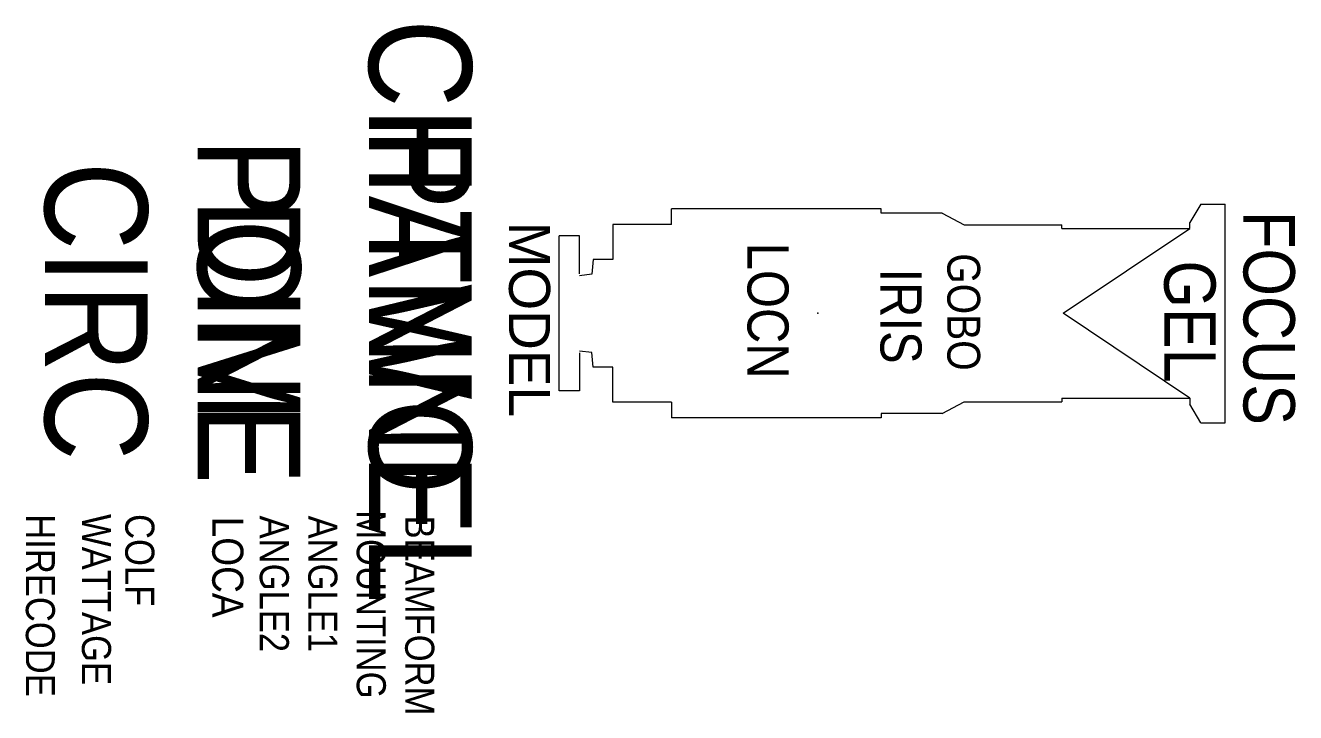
# Model space of a CAD drawing. Extents: x 8744 to 9981, y -712 to -43.
import ezdxf
from ezdxf.enums import TextEntityAlignment as Align

# ---------------------------------------------------------------- set-up
doc = ezdxf.new("R2010")
doc.units = 0
doc.header["$MEASUREMENT"] = 0
doc.layers.get('0').update_dxf_attribs({"linetype": 'CONTINUOUS'})
for name, color, linetype in [('CHANNEL', 3, 'CONTINUOUS'), ('CIRC', 6, 'CONTINUOUS'), ('DIMMER', 4, 'CONTINUOUS'), ('FOCUS', 30, 'CONTINUOUS'), ('GEL', 1, 'CONTINUOUS'), ('LANTERNS', 4, 'CONTINUOUS'), ('LOCATION', 7, 'CONTINUOUS'), ('MODEL', 6, 'CONTINUOUS'), ('PATCH', 5, 'CONTINUOUS'), ('PATCH2', 5, 'CONTINUOUS')]:
    doc.layers.add(name, color=color, linetype=linetype)

msp = doc.modelspace()

# ---------------------------------------------------------------- linework, layer by layer
for p, q in [((9577.6, -221.8), (9373.3, -221.8)), ((9373.3, -237.1), (9373.3, -221.8)), ((9577.6, -226), (9577.6, -221.8)), ((9888.8, -217.1), (9878.1, -234.9)), ((9888.8, -217.1), (9912.6, -217.1)), ((9912.6, -430), (9912.6, -217.1)), ((9637, -226), (9577.6, -226)), ((9637, -226), (9658.4, -237.3)), ((9878.1, -240.8), (9878.1, -234.9)), ((9316.3, -237.1), (9316.3, -271.1)), ((9373.3, -237.1), (9316.3, -237.1)), ((9658.4, -237.3), (9753.4, -237.3)), ((9753.4, -240.8), (9753.4, -237.3)), ((9753.4, -240.8), (9878.1, -240.8)), ((9754.8, -323.5), (9878.1, -240.8)), ((9264, -399.1), (9264, -248)), ((9283.6, -248), (9264, -248)), ((9283.6, -285), (9283.6, -248)), ((9297, -271.1), (9295.8, -285.3)), ((9316.3, -271.1), (9297, -271.1)), ((9295.8, -285.3), (9283.6, -286.9)), ((9878.1, -406.2), (9754.8, -323.5)), ((9295.8, -361.7), (9283.6, -360.2)), ((9283.6, -362), (9283.6, -399.1)), ((9297, -375.9), (9295.8, -361.7)), ((9316.3, -375.9), (9297, -375.9)), ((9316.3, -410), (9316.3, -375.9)), ((9283.6, -399.1), (9264, -399.1)), ((9753.4, -406.2), (9878.1, -406.2)), ((9753.4, -406.2), (9753.4, -409.8)), ((9878.1, -406.2), (9878.1, -412.1)), ((9373.3, -410), (9316.3, -410)), ((9373.3, -410), (9373.3, -425.2)), ((9637, -421), (9658.4, -409.8)), ((9658.4, -409.8), (9753.4, -409.8)), ((9888.8, -430), (9878.1, -412.1)), ((9577.6, -425.2), (9373.3, -425.2)), ((9637, -421), (9577.6, -421)), ((9577.6, -421), (9577.6, -425.2)), ((9888.8, -430), (9912.6, -430))]:
    msp.add_line(p, q)
msp.add_point((9515.8, -323.5))
msp.add_point((9515.8, -323.5))

# ---------------------------------------------------------------- texts
at = {"layer": 'CHANNEL', "width": 0.89}
msp.add_attdef('CHANNEL', text='', height=100, rotation=270, dxfattribs=at).set_placement((9078.7, -321.4, 0), align=Align.CENTER)
at = {"layer": 'CIRC', "width": 0.89}
msp.add_attdef('CIRC', text='', height=100, rotation=270, dxfattribs=at).set_placement((8763.1, -321.4, 0), align=Align.CENTER)
at = {"layer": 'DIMMER', "width": 0.89}
msp.add_attdef('DIM', text='', height=100, rotation=270, dxfattribs=at).set_placement((8912, -320.5, 0), align=Align.CENTER)
at = {"layer": 'FOCUS', "color": 30, "width": 0.89}
msp.add_attdef('FOCUS', text='', height=50, rotation=270, dxfattribs=at).set_placement((9930.3, -328.1, 0), align=Align.CENTER)
at = {"layer": 'GEL', "width": 0.89}
for tag, height, p in [('GOBO', 32, (9641.9, -322.2, 0)), ('GEL', 50, (9853.1, -331.5, 0))]:
    msp.add_attdef(tag, text='', height=height, rotation=270, dxfattribs=at).set_placement(p, align=Align.CENTER)
at = {"layer": 'LANTERNS', "color": 30, "width": 0.89}
msp.add_attdef('IRIS', text='', height=40, rotation=270, dxfattribs=at).set_placement((9596.8, -326.2, 0), align=Align.MIDDLE)
at = {"layer": 'LANTERNS', "color": 0, "width": 0.89, "flags": 1}
for tag, p, s, height in [('WATTAGE', (8799.2, -519, 0), '600', 28.3), ('MOUNTING', (9066.8, -515.3, 0), 'STANDARD HOOK CLAMP', 28.305), ('HIRECODE', (8744.6, -519.2, 0), '', 28.3), ('COLF', (8841.4, -519, 0), 'Y', 28.3), ('LOCA', (8926.1, -521.6, 0), '', 30.3), ('ANGLE2', (8972.4, -520.5, 0), '50', 28.3), ('ANGLE1', (9019.6, -520.5, 0), '50', 28.3), ('BEAMFORM', (9114, -520.5, 0), 'C', 28.3)]:
    msp.add_attdef(tag, p, s, height=height, rotation=270, dxfattribs=at)
at = {"layer": 'LOCATION', "width": 0.89}
msp.add_attdef('LOCN', text='', height=40, rotation=270, dxfattribs=at).set_placement((9447.3, -320.9), align=Align.CENTER)
at = {"layer": 'MODEL'}
msp.add_attdef('MODEL', text='S6-50', height=40, rotation=270, dxfattribs=at).set_placement((9215.1, -329.4, 0), align=Align.CENTER)
at = {"layer": 'PATCH', "width": 0.89}
msp.add_attdef('PONE', text='', height=100, rotation=270, dxfattribs=at).set_placement((8912, -321.4, 0), align=Align.CENTER)
at = {"layer": 'PATCH2', "width": 0.89}
msp.add_attdef('PTWO', text='', height=100, rotation=270, dxfattribs=at).set_placement((9078.7, -321.4, 0), align=Align.CENTER)

doc.saveas('drawing.dxf')
